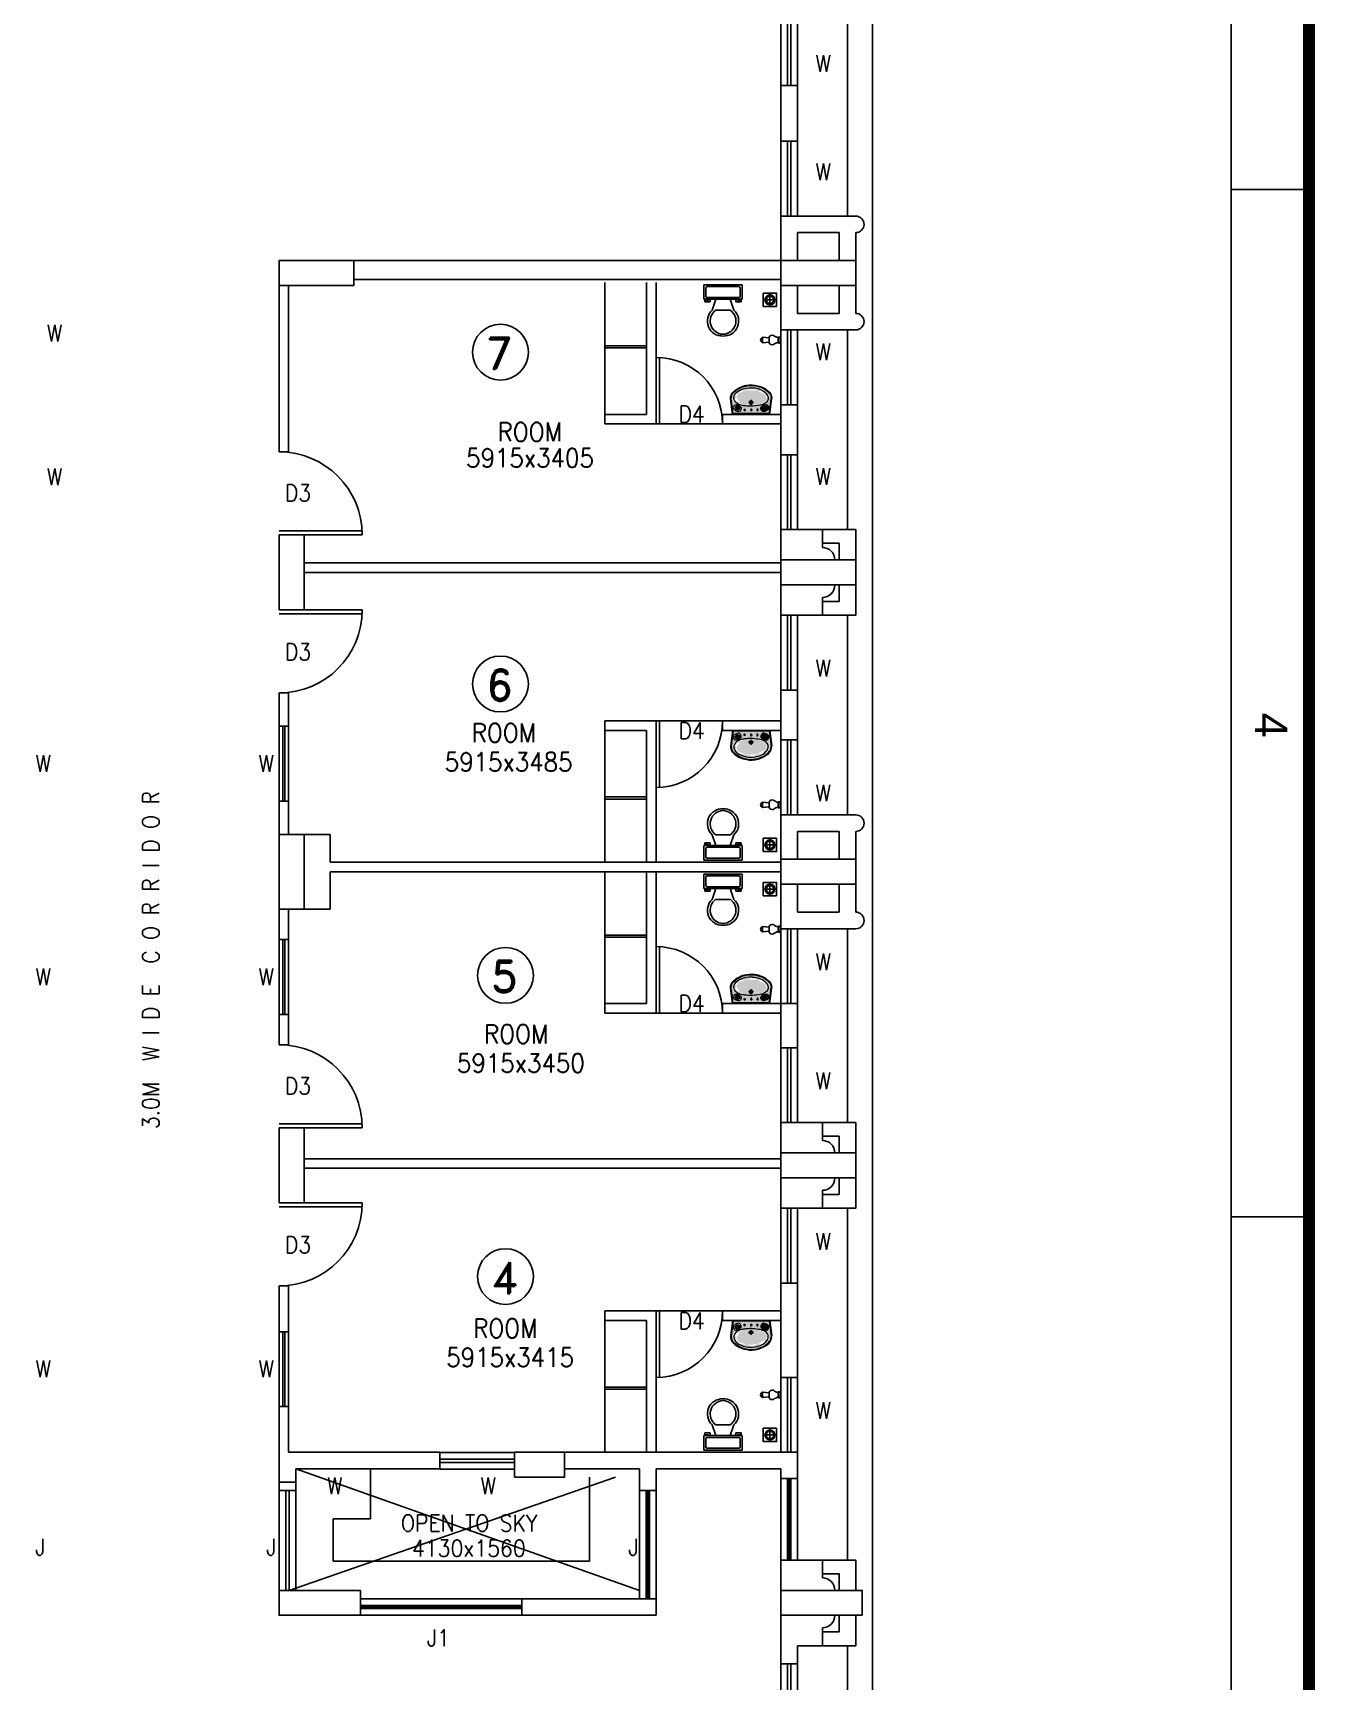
# Model space of a CAD drawing. Extents: x 10161149 to 10263331, y -3696053 to -3547728.
# Drawn here: x 10247923 to 10263331, y -3602733 to -3582917 of the extents above; entities that cross this region are included whole.
import ezdxf
from ezdxf.enums import TextEntityAlignment as Align

# ---------------------------------------------------------------- set-up
doc = ezdxf.new("R2010")
doc.units = 0
doc.header["$MEASUREMENT"] = 0
doc.linetypes.add('DASHED', pattern=[0.75, 0.5, -0.25])
for name, color, linetype in [('25', 6, 'CONTINUOUS'), ('35', 1, 'CONTINUOUS'), ('5', 3, 'CONTINUOUS'), ('COL', 2, 'CONTINUOUS'), ('DAS', 1, 'DASHED'), ('DIM', 8, 'CONTINUOUS'), ('dim1', 5, 'CONTINUOUS'), ('DOOR', 31, 'CONTINUOUS'), ('EWC', 5, 'CONTINUOUS'), ('Exi. Walls', 170, 'CONTINUOUS'), ('floor trap', 9, 'CONTINUOUS'), ('Furn-Hat', 145, 'CONTINUOUS'), ('tap', 8, 'CONTINUOUS'), ('TITLE', 7, 'CONTINUOUS'), ('Toi-Euip', 8, 'CONTINUOUS'), ('TXW', 6, 'CONTINUOUS'), ('Window', 4, 'CONTINUOUS')]:
    doc.layers.add(name, color=color, linetype=linetype)
doc.layers.add('toi-fix', color=46, linetype='CONTINUOUS', lineweight=18)
doc.styles.add('RD', font='ROMAND')
doc.styles.add('ROMANS', font='arial.ttf')
doc.styles.get("Standard").update_dxf_attribs({"font": 'romans.shx'})

# ---------------------------------------------------------------- blocks, each defined once
blk = doc.blocks.new('WINP')
at = {"layer": 'Window'}
for p, q in [((0, 0), (0, 1)), ((0, 1), (1, 1)), ((1, 0), (1, 1)), ((0, 0.6), (1, 0.6)), ((0, 0.4), (1, 0.4)), ((0, 0), (1, 0))]:
    blk.add_line(p, q, dxfattribs=at)
blk = doc.blocks.new('DOORP')
at = {"layer": 'DOOR'}
for p, q in [((0, 0), (0, 1)), ((0.05, 0), (0.05, 0.999))]:
    blk.add_line(p, q, dxfattribs=at)
at = {"layer": 'DOOR', "color": 145}
blk.add_arc((0, 0), 1, 0, 90, dxfattribs=at)
blk = doc.blocks.new('A$C70ED7303')
at = {"layer": 'EWC', "color": 11}
for p, q in [((0, 0), (229, 0)), ((229, 0), (229, -174)), ((-229, 0), (0, 0)), ((-229, -174), (-229, 0)), ((229, -174), (-229, -174)), ((-218, -207), (-218, -185)), ((-218, -185), (-174, -185)), ((-207, -44), (-207, -131)), ((0, -22), (-185, -22)), ((-185, -153), (0, -153)), ((-174, -185), (-174, -174)), ((-153, -174), (-153, -207)), ((-87, -174), (-131, -305)), ((0, -22), (185, -22)), ((185, -153), (0, -153)), ((87, -174), (131, -305)), ((153, -174), (153, -207)), ((174, -185), (174, -174)), ((218, -185), (174, -185)), ((207, -44), (207, -131)), ((218, -207), (218, -185)), ((-153, -207), (-218, -207)), ((0, -305), (-87, -305)), ((0, -305), (87, -305)), ((153, -207), (218, -207))]:
    blk.add_line(p, q, dxfattribs=at)
for centre, major_axis, start_param, end_param in [((-188, -41), (13.6, -13.6), 2.214297, 4.068888), ((-188, -134), (-13.6, -13.6), 5.35589, 7.21048), ((188, -41), (13.6, -13.6), 0.643501, 2.498091), ((188, -134), (-13.6, -13.6), 0.643501, 2.498091), ((-7, -436), (-128, -128), 4.686239, 7.105146), ((5, -435), (-113, -113), 4.541602, 7.039318), ((7, -436), (56, -172), -0.351019, 2.067888), ((-5, -435), (-113, -113), 0.814663, 3.31238)]:
    blk.add_ellipse(centre, major_axis=major_axis, ratio=1, start_param=start_param, end_param=end_param, dxfattribs=at)
blk = doc.blocks.new('A$C0B5D0E53')
at = {"layer": 'tap', "color": 7}
for p, q in [((0, 10.6), (0, 46.6)), ((0, 46.6), (15.3, 46.6)), ((0, 10.6), (12.3, 10.6)), ((1.3, 45), (12.3, 45)), ((1.3, 12.1), (12.3, 12.1)), ((12.3, 10.6), (12.3, 46.6)), ((12.3, 10.7), (15.3, 10.7)), ((15.3, 10.7), (15.3, 46.6)), ((70.5, 45.4), (70.5, 11.9)), ((70.5, 41), (110.5, 44.7)), ((70.5, 16.2), (110.5, 12.2))]:
    blk.add_line(p, q, dxfattribs=at)
for centre, radius, start, end in [((2.5, 42.7), 2.66, 117.10999, 161.72934), ((2.5, 14.5), 2.66, 198.27066, 242.89001), ((8.1, 99), 56.2, 277.35802, 310.42145), ((8.1, -41.8), 56.2, 49.57855, 82.64198), ((51.6, 36.7), 20.8, 24.72591, 109.75439), ((51.6, 20.6), 20.8, 250.24561, 335.27409), ((93.9, 28.5), 17.7, 301.8025, 58.51861), ((103.5, 28.5), 17.7, 293.44996, 66.55004)]:
    blk.add_arc(centre, radius, start, end, dxfattribs=at)
blk = doc.blocks.new('FT')
at = {"layer": 'floor trap', "color": 7}
for p, q in [((0, 40), (10, 40)), ((16.3, 40), (63.8, 40)), ((40, 16.3), (40, 63.7)), ((70, 40), (80, 40))]:
    blk.add_line(p, q, dxfattribs=at)
at = {"layer": 'floor trap', "color": 7, "ltscale": 100}
blk.add_lwpolyline([(80, 0), (0, 0), (0, 80), (80, 80)], close=True, dxfattribs=at)
at = {"layer": 'floor trap', "color": 7}
for radius in [30, 23.7, 21.9]:
    blk.add_circle((40, 40), radius, dxfattribs=at)
blk = doc.blocks.new('2')
at = {"layer": 'Furn-Hat'}
h = blk.add_hatch(color=200, dxfattribs=at)
h.set_gradient(color1=(176, 43, 238), color2=(222, 165, 248), one_color=1, tint=0.81, name='SPHERICAL')
edge = h.paths.add_edge_path()
edge.add_ellipse((0.83, 2.39), major_axis=(0, 2.74), ratio=1, start_angle=253.1333, end_angle=282.8458)
edge.add_ellipse((0.66, 2.28), major_axis=(0, 2.87), ratio=1, start_angle=226.9131, end_angle=256.353, ccw=False)
edge.add_ellipse((1.97, 1.03), major_axis=(0, 1.06), ratio=1, start_angle=191.403, end_angle=227.6151, ccw=False)
edge.add_ellipse((1.95, 0.79), major_axis=(-0.001, 0.832), ratio=1, start_angle=172.9435, end_angle=196.7003, ccw=False)
edge.add_line((1.85, -0.04), (0, 0.17))
edge.add_ellipse((-0.15, 0.37), major_axis=(0, 0.247), ratio=1, start_angle=216.2128, end_angle=239.0995)
edge.add_line((0.07, 0.24), (1.91, 0.03))
edge.add_ellipse((1.98, 0.81), major_axis=(0, 0.781), ratio=1, start_angle=174.8376, end_angle=213.1867)
edge.add_ellipse((1.82, 1.24), major_axis=(0, 1.23), ratio=1, start_angle=208.7339, end_angle=238.1069)
edge.add_ellipse((1.35, 1.89), major_axis=(0, 2), ratio=1, start_angle=229.2631, end_angle=252.9591)
edge.add_ellipse((0.45, 2.43), major_axis=(0, 3.03), ratio=1, start_angle=248.1478, end_angle=293.8025)
edge.add_ellipse((0.67, 2.61), major_axis=(0, 2.75), ratio=1, start_angle=292.3386, end_angle=313.7886)
edge.add_ellipse((1.96, 3.88), major_axis=(0.001, 0.944), ratio=1, start_angle=311.9795, end_angle=362.8452)
edge.add_line((1.91, 4.83), (0.06, 4.62))
edge.add_ellipse((-0.22, 4.44), major_axis=(0, 0.335), ratio=1, start_angle=301.9908, end_angle=318.3316)
edge.add_line((0, 4.69), (1.85, 4.9))
edge.add_ellipse((1.98, 3.91), major_axis=(0, 0.995), ratio=1, start_angle=311.3713, end_angle=367.5939, ccw=False)
edge.add_ellipse((0.6, 2.54), major_axis=(0, 2.94), ratio=1, start_angle=278.9603, end_angle=313.5987, ccw=False)
h = blk.add_hatch(color=200, dxfattribs=at)
h.set_gradient(color1=(176, 43, 238), color2=(222, 165, 248), one_color=1, tint=0.81, name='INVCYLINDER')
edge = h.paths.add_edge_path()
edge.add_ellipse((-0.15, 0.37), major_axis=(0, 0.247), ratio=1, start_angle=239.0995, end_angle=258.8462, ccw=False)
edge.add_line((0.07, 0.24), (0, 0.25))
edge.add_line((0, 0.25), (0, 4.61))
edge.add_line((0, 4.61), (0.06, 4.62))
edge.add_ellipse((-0.22, 4.44), major_axis=(0, 0.335), ratio=1, start_angle=279.6212, end_angle=301.9908, ccw=False)
edge.add_line((0.11, 4.5), (0.1, 0.32))
h = blk.add_hatch(color=201, dxfattribs=at)
h.set_gradient(color1=(213, 142, 246), color2=(222, 165, 248), one_color=1, tint=0.81, name='SPHERICAL')
edge = h.paths.add_edge_path()
edge.add_ellipse((-0.22, 4.44), major_axis=(0, 0.335), ratio=1, start_angle=279.6212, end_angle=301.9908)
edge.add_line((0.06, 4.62), (1.91, 4.83))
edge.add_ellipse((1.96, 3.88), major_axis=(0.001, 0.944), ratio=1, start_angle=311.9795, end_angle=362.8452, ccw=False)
edge.add_ellipse((0.67, 2.61), major_axis=(0, 2.75), ratio=1, start_angle=292.3386, end_angle=313.7886, ccw=False)
edge.add_ellipse((0.45, 2.43), major_axis=(0, 3.03), ratio=1, start_angle=248.1478, end_angle=293.8025, ccw=False)
edge.add_ellipse((1.35, 1.89), major_axis=(0, 2), ratio=1, start_angle=229.2631, end_angle=252.9591, ccw=False)
edge.add_ellipse((1.82, 1.24), major_axis=(0, 1.23), ratio=1, start_angle=208.7339, end_angle=238.1069, ccw=False)
edge.add_ellipse((1.98, 0.81), major_axis=(0, 0.781), ratio=1, start_angle=174.8376, end_angle=213.1867, ccw=False)
edge.add_line((1.91, 0.03), (0.07, 0.24))
edge.add_ellipse((-0.15, 0.37), major_axis=(0, 0.247), ratio=1, start_angle=239.0995, end_angle=258.8462)
edge.add_line((0.1, 0.32), (0.11, 4.5))
edge = h.paths.add_edge_path(flags=16)
edge.add_ellipse((0.54, 1.68), major_axis=(0.0002, 0.0643), ratio=1, start_angle=0, end_angle=360, ccw=False)
edge = h.paths.add_edge_path(flags=16)
edge.add_ellipse((0.75, 0.77), major_axis=(0.001, 0.492), ratio=1, start_angle=372.9151, end_angle=415.0496)
edge.add_ellipse((0.66, 0.93), major_axis=(0, 0.34), ratio=1, start_angle=68.6534, end_angle=118.0903)
edge.add_ellipse((1.55, 1.19), major_axis=(0, 1.26), ratio=1, start_angle=109.4436, end_angle=129.259)
edge.add_ellipse((0.76, 0.48), major_axis=(0, 0.207), ratio=1, start_angle=116.7852, end_angle=207.4853)
edge.add_ellipse((0.68, 0.84), major_axis=(0.003, 0.569), ratio=1, start_angle=198.6155, end_angle=235.2982)
edge.add_ellipse((1.01, 0.63), major_axis=(0, 0.179), ratio=1, start_angle=230.4595, end_angle=309.5311)
edge.add_arc((1.2, 0.8), 0.086, 143.8926, 223.9597, ccw=False)
edge.add_arc((1.21, 0.82), 0.0872, 59.6713, 155.4896, ccw=False)
edge.add_ellipse((2.73, 1.67), major_axis=(0, 1.67), ratio=1, start_angle=108.7156, end_angle=120.4399)
edge.add_ellipse((2.03, 1.15), major_axis=(0, 0.801), ratio=1, start_angle=113.6541, end_angle=156.3424)
edge.add_ellipse((1.91, 1.34), major_axis=(0, 0.947), ratio=1, start_angle=167.3152, end_angle=194.3844)
edge.add_ellipse((1.73, 1.61), major_axis=(0, 1.26), ratio=1, start_angle=199.4142, end_angle=242.3113)
edge.add_ellipse((0.73, 2.3), major_axis=(0, 2.47), ratio=1, start_angle=238.946, end_angle=269.4836)
edge.add_ellipse((0.23, 2.48), major_axis=(0, 2.98), ratio=1, start_angle=266.1625, end_angle=294.5971)
edge.add_ellipse((1.64, 3.2), major_axis=(0, 1.4), ratio=1, start_angle=291.6011, end_angle=328.054)
edge.add_ellipse((2, 3.79), major_axis=(0, 0.709), ratio=1, start_angle=327.5861, end_angle=383.2162)
edge.add_ellipse((2.18, 3.44), major_axis=(0, 1.1), ratio=1, start_angle=384.9893, end_angle=432.0066)
edge.add_arc((1.21, 4.06), 0.0773, 202.0693, 284.8477, ccw=False)
edge.add_arc((1.2, 4.08), 0.086, 136.0403, 216.1074, ccw=False)
edge.add_ellipse((1.01, 4.25), major_axis=(0, 0.179), ratio=1, start_angle=230.4689, end_angle=309.5405)
edge.add_ellipse((0.68, 4.04), major_axis=(-0.003, 0.569), ratio=1, start_angle=304.7018, end_angle=341.3845)
edge.add_ellipse((0.76, 4.4), major_axis=(0, 0.207), ratio=1, start_angle=332.4116, end_angle=423.1117)
edge.add_ellipse((1.55, 3.69), major_axis=(0.01, 1.26), ratio=1, start_angle=411.1189, end_angle=430.9342)
edge.add_ellipse((0.66, 3.95), major_axis=(0, 0.34), ratio=1, start_angle=61.9097, end_angle=111.3466)
edge.add_ellipse((0.75, 4.11), major_axis=(0.003, 0.492), ratio=1, start_angle=125.3669, end_angle=167.5014)
edge.add_ellipse((0.73, 3.94), major_axis=(0, 0.319), ratio=1, start_angle=163.9108, end_angle=209.8663)
edge.add_ellipse((1.14, 3.59), major_axis=(-0.002, 0.268), ratio=1, start_angle=387.9183, end_angle=433.2607, ccw=False)
edge.add_ellipse((1.07, 3.77), major_axis=(0, 0.0739), ratio=1, start_angle=281.3136, end_angle=401.6955, ccw=False)
edge.add_ellipse((2.18, 3.44), major_axis=(0, 1.1), ratio=1, start_angle=432.0066, end_angle=441.9912)
edge.add_ellipse((3.97, 2.89), major_axis=(0, 2.96), ratio=1, start_angle=436.108, end_angle=445.7027)
edge.add_ellipse((8.3, 2.4), major_axis=(0, 7.32), ratio=1, start_angle=444.4585, end_angle=449.7636)
edge.add_ellipse((8.98, 2.78), major_axis=(0.01, 8.01), ratio=1, start_angle=92.5395, end_angle=98.8367)
edge.add_ellipse((2.73, 1.67), major_axis=(0, 1.67), ratio=1, start_angle=94.0582, end_angle=108.7156)
edge.add_ellipse((1.07, 1.13), major_axis=(-0.0003, 0.0855), ratio=1, start_angle=142.4726, end_angle=276.6239, ccw=False)
edge.add_ellipse((1.14, 1.3), major_axis=(0.002, 0.268), ratio=1, start_angle=106.7393, end_angle=152.0817, ccw=False)
edge.add_ellipse((0.73, 0.94), major_axis=(-0.001, 0.319), ratio=1, start_angle=329.9021, end_angle=375.8576)
edge = h.paths.add_edge_path(flags=16)
edge.add_ellipse((0.54, 2.42), major_axis=(0.0008, 0.0643), ratio=1, start_angle=0, end_angle=360, ccw=False)
edge = h.paths.add_edge_path(flags=0)
edge.add_ellipse((1.43, 2.44), major_axis=(0, 0.216), ratio=1, start_angle=0, end_angle=360, ccw=False)
edge = h.paths.add_edge_path(flags=0)
edge.add_ellipse((1.43, 2.44), major_axis=(-0.001, 0.155), ratio=1, start_angle=0, end_angle=360, ccw=False)
edge = h.paths.add_edge_path(flags=0)
edge.add_ellipse((1.43, 2.44), major_axis=(0, 0.109), ratio=1, start_angle=0, end_angle=360, ccw=False)
edge = h.paths.add_edge_path(flags=16)
edge.add_ellipse((0.54, 3.22), major_axis=(0.0002, 0.0643), ratio=1, start_angle=0, end_angle=360, ccw=False)
h = blk.add_hatch(color=254, dxfattribs=at)
h.set_gradient(color1=(234, 198, 250), color2=(223, 166, 247), one_color=1, tint=0.81, name='SPHERICAL')
edge = h.paths.add_edge_path()
edge.add_ellipse((1.07, 3.77), major_axis=(0, 0.0739), ratio=1, start_angle=281.3136, end_angle=401.6955)
edge.add_ellipse((1.14, 3.59), major_axis=(-0.002, 0.268), ratio=1, start_angle=387.9183, end_angle=433.2607)
edge.add_ellipse((0.73, 3.94), major_axis=(0, 0.319), ratio=1, start_angle=163.9108, end_angle=209.8663, ccw=False)
edge.add_ellipse((0.75, 4.11), major_axis=(0.003, 0.492), ratio=1, start_angle=125.3669, end_angle=167.5014, ccw=False)
edge.add_ellipse((0.66, 3.95), major_axis=(0, 0.34), ratio=1, start_angle=61.9097, end_angle=111.3466, ccw=False)
edge.add_ellipse((1.55, 3.69), major_axis=(0.01, 1.26), ratio=1, start_angle=411.1189, end_angle=430.9342, ccw=False)
edge.add_ellipse((0.76, 4.4), major_axis=(0, 0.207), ratio=1, start_angle=332.4116, end_angle=423.1117, ccw=False)
edge.add_ellipse((0.68, 4.04), major_axis=(-0.003, 0.569), ratio=1, start_angle=304.7018, end_angle=341.3845, ccw=False)
edge.add_ellipse((1.01, 4.25), major_axis=(0, 0.179), ratio=1, start_angle=230.4689, end_angle=309.5405, ccw=False)
edge.add_arc((1.2, 4.08), 0.086, 136.0403, 216.1074)
edge.add_arc((1.21, 4.06), 0.0773, 202.0693, 284.8477)
edge.add_ellipse((2.18, 3.44), major_axis=(0, 1.1), ratio=1, start_angle=384.9893, end_angle=432.0066)
h = blk.add_hatch(color=254, dxfattribs=at)
h.set_gradient(color1=(234, 198, 250), color2=(223, 166, 247), one_color=1, tint=0.81, name='SPHERICAL')
edge = h.paths.add_edge_path()
edge.add_ellipse((1.64, 3.2), major_axis=(0, 1.4), ratio=1, start_angle=291.6011, end_angle=328.054)
edge.add_ellipse((0.23, 2.48), major_axis=(0, 2.98), ratio=1, start_angle=266.1625, end_angle=294.5971, ccw=False)
edge.add_ellipse((0.73, 2.3), major_axis=(0, 2.47), ratio=1, start_angle=238.946, end_angle=269.4836, ccw=False)
edge.add_ellipse((1.73, 1.61), major_axis=(0, 1.26), ratio=1, start_angle=199.4142, end_angle=242.3113, ccw=False)
edge.add_ellipse((1.91, 1.34), major_axis=(0, 0.947), ratio=1, start_angle=167.3152, end_angle=194.3844, ccw=False)
edge.add_ellipse((2.03, 1.15), major_axis=(0, 0.801), ratio=1, start_angle=113.6541, end_angle=156.3424, ccw=False)
edge.add_ellipse((2.73, 1.67), major_axis=(0, 1.67), ratio=1, start_angle=94.0582, end_angle=120.4399, ccw=False)
edge.add_ellipse((8.98, 2.78), major_axis=(0.01, 8.01), ratio=1, start_angle=92.5395, end_angle=98.8367, ccw=False)
edge.add_ellipse((8.3, 2.4), major_axis=(0, 7.32), ratio=1, start_angle=444.4585, end_angle=449.7636, ccw=False)
edge.add_ellipse((3.97, 2.89), major_axis=(0, 2.96), ratio=1, start_angle=436.108, end_angle=445.7027, ccw=False)
edge.add_ellipse((2.18, 3.44), major_axis=(0, 1.1), ratio=1, start_angle=384.9893, end_angle=441.9912, ccw=False)
edge.add_ellipse((2, 3.79), major_axis=(0, 0.709), ratio=1, start_angle=327.5861, end_angle=383.2162, ccw=False)
edge = h.paths.add_edge_path(flags=16)
edge.add_ellipse((1.43, 2.44), major_axis=(0, 0.216), ratio=1, start_angle=0, end_angle=360, ccw=False)
edge = h.paths.add_edge_path(flags=0)
edge.add_ellipse((1.43, 2.44), major_axis=(-0.001, 0.155), ratio=1, start_angle=0, end_angle=360, ccw=False)
edge = h.paths.add_edge_path(flags=0)
edge.add_ellipse((1.43, 2.44), major_axis=(0, 0.109), ratio=1, start_angle=0, end_angle=360, ccw=False)
h = blk.add_hatch(color=254, dxfattribs=at)
h.set_gradient(color1=(234, 198, 250), color2=(223, 166, 247), one_color=1, tint=0.81, name='SPHERICAL')
edge = h.paths.add_edge_path()
edge.add_ellipse((1.55, 1.19), major_axis=(0, 1.26), ratio=1, start_angle=109.4436, end_angle=129.259)
edge.add_ellipse((0.76, 0.48), major_axis=(0, 0.207), ratio=1, start_angle=116.7852, end_angle=207.4853)
edge.add_ellipse((0.68, 0.84), major_axis=(0.003, 0.569), ratio=1, start_angle=198.6155, end_angle=235.2982)
edge.add_ellipse((1.01, 0.63), major_axis=(0, 0.179), ratio=1, start_angle=230.4595, end_angle=309.5311)
edge.add_arc((1.2, 0.8), 0.086, 143.8926, 223.9597, ccw=False)
edge.add_arc((1.21, 0.82), 0.0872, 59.6713, 155.4896, ccw=False)
edge.add_ellipse((2.73, 1.67), major_axis=(0, 1.67), ratio=1, start_angle=108.7156, end_angle=120.4399, ccw=False)
edge.add_ellipse((1.07, 1.13), major_axis=(-0.0003, 0.0855), ratio=1, start_angle=142.4726, end_angle=276.6239, ccw=False)
edge.add_ellipse((1.14, 1.3), major_axis=(0.002, 0.268), ratio=1, start_angle=106.7393, end_angle=152.0817, ccw=False)
edge.add_ellipse((0.73, 0.94), major_axis=(-0.001, 0.319), ratio=1, start_angle=329.9021, end_angle=375.8576)
edge.add_ellipse((0.75, 0.77), major_axis=(0.001, 0.492), ratio=1, start_angle=372.9151, end_angle=415.0496)
edge.add_ellipse((0.66, 0.93), major_axis=(0, 0.34), ratio=1, start_angle=68.6534, end_angle=118.0903)
at = {"layer": 'toi-fix', "color": 7}
for p, q in [((0, 4.69), (1.85, 4.9)), ((0, 4.61), (1.91, 4.83)), ((0, 0.17), (0, 4.69)), ((0.1, 0.32), (0.11, 4.5)), ((0.67, 3.22), (0.39, 3.22)), ((0.72, 2.42), (0.39, 2.42)), ((0.54, 3.34), (0.54, 3.08)), ((0.54, 2.55), (0.54, 2.28)), ((1.73, 2.44), (1.12, 2.44)), ((1.43, 2.14), (1.43, 2.74)), ((0, 0.25), (1.91, 0.03)), ((0, 0.17), (1.85, -0.04)), ((0.72, 1.68), (0.39, 1.68)), ((0.54, 1.8), (0.54, 1.54))]:
    blk.add_line(p, q, dxfattribs=at)
at = {"layer": 'toi-fix', "color": 7, "extrusion": (0, 0, -1)}
for centre, major_axis, start_param, end_param in [((-0.22, 4.44), (0, 0.335), 0.727251, 1.402875), ((0.66, 3.95), (0, 0.34), 4.33982, 5.202657), ((1.55, 3.69), (0.01, 1.26), -1.238036, -0.892193), ((0.76, 4.4), (0, 0.207), -1.101507, 0.481509), ((0.68, 4.04), (-0.003, 0.569), 0.324902, 0.965135), ((2.18, 3.44), (0, 1.1), -1.431017, -0.436146), ((1.2, 4.08), (-0.0608, 0.0608), 4.867594, 6.265028), ((1.01, 4.25), (0, 0.179), 0.880684, 2.260744), ((1.21, 4.06), (0.0547, 0.0547), 2.097053, 3.541809), ((2, 3.79), (0, 0.709), -0.405199, 0.56573), ((1.98, 3.91), (0, 0.995), -0.132539, 0.848731), ((1.96, 3.88), (0.001, 0.944), -0.049658, 0.838116), ((1.64, 3.2), (0, 1.4), 0.557563, 1.193786), ((0.67, 2.61), (0, 2.75), 0.806541, 1.180915), ((0.6, 2.54), (0, 2.94), 0.809856, 1.41441), ((0.75, 4.11), (0.003, 0.492), 3.359735, 4.09512), ((0.54, 3.22), (0.0002, 0.0643), 3.139035, 9.42222), ((0.54, 2.42), (0.0008, 0.0643), 3.12883, 9.412015), ((0.73, 3.94), (0, 0.319), 2.620328, 3.422401), ((1.14, 3.59), (-0.002, 0.268), -1.278641, -0.487266), ((8.3, 2.4), (0, 7.32), -1.56667, -1.474079), ((8.98, 2.78), (0.01, 8.01), 4.558159, 4.668067), ((1.07, 3.77), (0, 0.0739), -0.727724, 1.373337), ((3.97, 2.89), (0, 2.96), -1.495794, -1.328336), ((1.43, 2.44), (0, 0.216), 3.141254, 9.424439), ((1.43, 2.44), (-0.001, 0.155), 3.145308, 9.428493), ((1.43, 2.44), (0, 0.109), 3.142047372431534, 9.42523267961112), ((0.73, 2.3), (0, 2.47), 1.579809, 2.112792), ((0.23, 2.48), (0, 2.98), 1.141495, 1.637774), ((0.45, 2.43), (0, 3.03), 1.155365, 1.952189), ((0.83, 2.39), (0, 2.74), 1.346594, 1.865175), ((-0.15, 0.37), (0, 0.247), 1.765467, 2.50956), ((0.66, 0.93), (0, 0.34), 4.222121, 5.084958), ((0.75, 0.77), (0.001, 0.492), -0.960797, -0.225412), ((1.55, 1.19), (0, 1.26), 4.027191, 4.373034), ((0.54, 1.68), (0.0002, 0.0643), 3.139035, 9.42222), ((0.76, 0.48), (0, 0.207), 2.661884, 4.2449), ((0.73, 0.94), (-0.001, 0.319), -0.276767, 0.525307), ((0.68, 0.84), (0.003, 0.569), 2.176458, 2.816691), ((1.14, 1.3), (0.002, 0.268), 3.628858, 4.420234), ((1.07, 1.13), (-0.0003, 0.0855), 1.455188, 3.796569), ((2.73, 1.67), (0, 1.67), 4.181112, 4.641559), ((1.2, 0.8), (-0.0608, 0.0608), 4.730546, 6.12798), ((1.21, 0.82), (0.0617, 0.0617), 4.354779, 6.027124), ((1.01, 0.63), (0, 0.179), 0.880848, 2.260908), ((2.03, 1.15), (0, 0.801), 3.554495, 4.299548), ((1.91, 1.34), (0, 0.947), 2.890537, 3.362984), ((1.98, 0.81), (0, 0.781), 2.562376, 3.231693), ((1.73, 1.61), (0, 1.26), 2.054055, 2.802751), ((1.97, 1.03), (0, 1.06), 2.310552, 2.942572), ((1.82, 1.24), (0, 1.23), 2.127435, 2.640092), ((0.66, 2.28), (0, 2.87), 1.808981, 2.322804), ((1.35, 1.89), (0, 2), 1.868215, 2.281789), ((1.95, 0.79), (-0.001, 0.832), 2.850118, 3.264751)]:
    blk.add_ellipse(centre, major_axis=major_axis, ratio=1, start_param=start_param, end_param=end_param, dxfattribs=at)
blk = doc.blocks.new('A$C66962185')
at = {"layer": 'TITLE', "color": 7}
for p, q in [((90.635, -140930.66), (90.635, -140928.365)), ((120.898, -140930.66), (120.898, -140928.365))]:
    blk.add_line(p, q, dxfattribs=at)
at = {"layer": 'TITLE'}
blk.add_line((2.142, -140930.66), (360.704, -140930.66), dxfattribs=at)
at = {"layer": 'TITLE', "color": 7, "const_width": 0.355}
blk.add_lwpolyline([(363, -140928.365), (363, -141178.329), (0, -141178.329), (0, -140928.365)], close=True, dxfattribs=at)
at = {"layer": 'TITLE', "color": 7, "style": 'ROMANS'}
blk.add_text('4', height=0.952, dxfattribs=at).set_placement((106.412, -140929.478), align=Align.MIDDLE)

msp = doc.modelspace()

# ---------------------------------------------------------------- linework, layer by layer
at = {"layer": '25'}
for p, q in [((10254796, -3587503), (10254796, -3585918)), ((10255296, -3586678), (10254796, -3586678)), ((10255296, -3586703), (10254796, -3586703)), ((10256211, -3587618), (10255411, -3587618)), ((10254796, -3591303), (10254796, -3592888)), ((10256211, -3591188), (10255411, -3591188)), ((10255296, -3592103), (10254796, -3592103)), ((10255296, -3592128), (10254796, -3592128)), ((10254796, -3594588), (10254796, -3593003)), ((10255296, -3593763), (10254796, -3593763)), ((10255296, -3593788), (10254796, -3593788)), ((10256211, -3594703), (10255411, -3594703)), ((10254796, -3598398), (10254796, -3599983)), ((10256211, -3598283), (10255411, -3598283)), ((10255296, -3599198), (10254796, -3599198)), ((10255296, -3599223), (10254796, -3599223)), ((10255211, -3601643), (10251081, -3600183)), ((10251001, -3601643), (10254922.6, -3600283)), ((10255211, -3601743), (10255211, -3600443)), ((10255291, -3601743), (10255291, -3600443)), ((10255331, -3601743), (10255331, -3600443)), ((10255411, -3601743), (10255411, -3600443)), ((10253799.3, -3601743), (10251859.3, -3601743)), ((10253799.3, -3601823), (10251859.3, -3601823)), ((10253799.3, -3601863), (10251859.3, -3601863)), ((10253799.3, -3601943), (10251859.3, -3601943))]:
    msp.add_line(p, q, dxfattribs=at)
for points in [[(10257811, -3589253), (10257811, -3588888), (10257411, -3588888)], [(10257811, -3589553), (10257811, -3589918), (10257411, -3589918)], [(10257811, -3596383), (10257811, -3596018), (10257411, -3596018)], [(10257811, -3596683), (10257811, -3597048), (10257411, -3597048)], [(10257811, -3601643), (10257811, -3601278), (10257411, -3601278)], [(10257811, -3601943), (10257811, -3602308), (10257411, -3602308)]]:
    msp.add_lwpolyline(points, dxfattribs=at)
for centre in [(10253541.5, -3586754.8), (10253541.5, -3590744.8), (10253601.3, -3594248.1), (10253601.3, -3597870.2)]:
    msp.add_circle(centre, 335.6, dxfattribs=at)
at = {"layer": 'COL', "color": 2}
for points in [[(10251781, -3585953), (10250881, -3585953), (10250881, -3585653), (10251781, -3585653)], [(10256911, -3585653), (10257811, -3585653), (10257811, -3585953), (10256911, -3585953)], [(10250881, -3589853), (10250881, -3588953), (10251181, -3588953), (10251181, -3589853)], [(10256911, -3589253), (10257811, -3589253), (10257811, -3589553), (10256911, -3589553)], [(10250881, -3593453), (10250881, -3592553), (10251181, -3592553), (10251181, -3593453)], [(10256911, -3592853), (10257811, -3592853), (10257811, -3593153), (10256911, -3593153)], [(10250881, -3596983), (10250881, -3596083), (10251181, -3596083), (10251181, -3596983)], [(10256911, -3596383), (10257811, -3596383), (10257811, -3596683), (10256911, -3596683)], [(10253711, -3600283), (10254311, -3600283), (10254311, -3599983), (10253711, -3599983)], [(10251859.3, -3601943), (10250881, -3601943), (10250881, -3601643), (10251859.3, -3601643)], [(10257889.3, -3601943), (10256911, -3601943), (10256911, -3601643), (10257889.3, -3601643)]]:
    msp.add_lwpolyline(points, close=True, dxfattribs=at)
at = {"layer": 'DAS', "linetype": 'Continuous'}
for p, q in [((10258011, -3605573), (10258011, -3561123)), ((10257711, -3596018), (10257711, -3593688)), ((10257411, -3596018), (10257711, -3596018)), ((10257411, -3597048), (10257711, -3597048)), ((10257711, -3597048), (10257711, -3601278)), ((10251981, -3600183), (10251981, -3600783)), ((10254611, -3601293), (10254611, -3600283)), ((10251531, -3601293), (10251531, -3600783)), ((10251981, -3600783), (10251531, -3600783)), ((10251531, -3601293), (10254611, -3601293)), ((10257441, -3601278), (10257711, -3601278))]:
    msp.add_line(p, q, dxfattribs=at)
for points in [[(10257411, -3582648), (10257711, -3582648), (10257711, -3585118)], [(10256911, -3585653), (10251781, -3585653)], [(10256911, -3585883), (10251781, -3585883)], [(10257411, -3588888), (10257711, -3588888), (10257711, -3586488)], [(10257411, -3589918), (10257711, -3589918), (10257711, -3592318)], [(10257411, -3604543), (10257711, -3604543), (10257711, -3602308), (10257441, -3602308)]]:
    msp.add_lwpolyline(points, dxfattribs=at)
for points, const_width in [([(10255311, -3601743), (10255311, -3600443)], 40), ([(10257011, -3601278), (10257011, -3600298)], 40), ([(10251859.3, -3601843), (10253799.3, -3601843)], 20)]:
    msp.add_lwpolyline(points, dxfattribs=dict(at, const_width=const_width))
at = {"layer": 'dim1'}
for points in [[(10257411, -3589053), (10257611, -3589053), (10257611, -3589253)], [(10257411, -3589753), (10257611, -3589753), (10257611, -3589553)], [(10257411, -3596183), (10257611, -3596183), (10257611, -3596383)], [(10257411, -3596883), (10257611, -3596883), (10257611, -3596683)], [(10257411, -3601443), (10257611, -3601443), (10257611, -3601643)], [(10257411, -3602143), (10257611, -3602143), (10257611, -3601943)]]:
    msp.add_lwpolyline(points, dxfattribs=at)
at = {"layer": 'Exi. Walls'}
for p, q in [((10256911, -3584218), (10256911, -3583548)), ((10257111, -3584218), (10257111, -3583548)), ((10256911, -3585118), (10257811, -3585118)), ((10256911, -3585653), (10256911, -3585118)), ((10257111, -3585318), (10257611, -3585318)), ((10257111, -3585318), (10257111, -3585653)), ((10257611, -3585318), (10257611, -3585653)), ((10257811, -3585318), (10257811, -3585653)), ((10250881, -3587953), (10250881, -3585953)), ((10250996, -3587953), (10250996, -3585953)), ((10255296, -3587503), (10255296, -3585918)), ((10255411, -3587618), (10255411, -3585918)), ((10256911, -3586488), (10256911, -3585953)), ((10257111, -3586288), (10257111, -3585953)), ((10257611, -3586288), (10257611, -3585953)), ((10257811, -3585953), (10257811, -3586288)), ((10257111, -3586288), (10257611, -3586288)), ((10257111, -3586488), (10257811, -3586488)), ((10255296, -3587503), (10254796, -3587503)), ((10254796, -3587618), (10254796, -3587503)), ((10256911, -3587503), (10256211, -3587503)), ((10256211, -3587618), (10256211, -3587503)), ((10256911, -3587388), (10256911, -3587988)), ((10257111, -3587388), (10257111, -3587988)), ((10255411, -3587618), (10254796, -3587618)), ((10256911, -3587618), (10256211, -3587618)), ((10250881, -3587953), (10250996, -3587953)), ((10256911, -3588888), (10256911, -3589253)), ((10257111, -3588888), (10257411, -3588888)), ((10257411, -3588888), (10257411, -3589103)), ((10251181, -3589288), (10256911, -3589288)), ((10251181, -3589403), (10256911, -3589403)), ((10256911, -3589918), (10256911, -3589553)), ((10257411, -3589918), (10257411, -3589703)), ((10257111, -3589918), (10257411, -3589918)), ((10250881, -3590853), (10250881, -3592553)), ((10250881, -3590853), (10250996, -3590853)), ((10250996, -3590853), (10250996, -3592553)), ((10256911, -3591418), (10256911, -3590818)), ((10257111, -3591418), (10257111, -3590818)), ((10255411, -3591188), (10254796, -3591188)), ((10254796, -3591188), (10254796, -3591303)), ((10255296, -3591303), (10254796, -3591303)), ((10255296, -3591303), (10255296, -3592888)), ((10255411, -3591188), (10255411, -3592888)), ((10256211, -3591188), (10256211, -3591303)), ((10256911, -3591188), (10256211, -3591188)), ((10256911, -3591303), (10256211, -3591303)), ((10256911, -3592853), (10256911, -3592318)), ((10257111, -3592318), (10257811, -3592318)), ((10257111, -3592518), (10257611, -3592518)), ((10257111, -3592518), (10257111, -3592853)), ((10257611, -3592518), (10257611, -3592853)), ((10257811, -3592518), (10257811, -3592853)), ((10251181, -3592553), (10251496, -3592553)), ((10251496, -3592888), (10251496, -3592553)), ((10251496, -3592888), (10256911, -3592888)), ((10251496, -3593003), (10256911, -3593003)), ((10251496, -3593453), (10251496, -3593003)), ((10255296, -3594588), (10255296, -3593003)), ((10255411, -3594703), (10255411, -3593003)), ((10256911, -3593153), (10256911, -3593688)), ((10256911, -3593153), (10256911, -3593688)), ((10257111, -3593488), (10257111, -3593153)), ((10257611, -3593488), (10257611, -3593153)), ((10257811, -3593153), (10257811, -3593488)), ((10250881, -3595083), (10250881, -3593453)), ((10250996, -3595083), (10250996, -3593453)), ((10251181, -3593453), (10251496, -3593453)), ((10257111, -3593488), (10257611, -3593488)), ((10257111, -3593688), (10257811, -3593688)), ((10255296, -3594588), (10254796, -3594588)), ((10254796, -3594703), (10254796, -3594588)), ((10255411, -3594703), (10254796, -3594703)), ((10256911, -3594588), (10256211, -3594588)), ((10256211, -3594703), (10256211, -3594588)), ((10256911, -3594703), (10256211, -3594703)), ((10256911, -3594588), (10256911, -3595118)), ((10257111, -3594588), (10257111, -3595118)), ((10250881, -3595083), (10250996, -3595083)), ((10256911, -3596018), (10256911, -3596383)), ((10257111, -3596018), (10257411, -3596018)), ((10257411, -3596018), (10257411, -3596233)), ((10251181, -3596453), (10256911, -3596453)), ((10251181, -3596568), (10256911, -3596568)), ((10256911, -3596683), (10256911, -3597048)), ((10257411, -3596833), (10257411, -3597048)), ((10257111, -3597048), (10257411, -3597048)), ((10250881, -3597983), (10250881, -3600443)), ((10250881, -3597983), (10250881, -3600443)), ((10250881, -3597983), (10250996, -3597983)), ((10250996, -3597983), (10250996, -3599983)), ((10256911, -3597948), (10256911, -3599083)), ((10257111, -3597948), (10257111, -3599083)), ((10255411, -3598283), (10254796, -3598283)), ((10254796, -3598283), (10254796, -3598398)), ((10255296, -3598398), (10254796, -3598398)), ((10255296, -3598398), (10255296, -3599983)), ((10255411, -3598283), (10255411, -3599983)), ((10256211, -3598283), (10256211, -3598398)), ((10256911, -3598283), (10256211, -3598283)), ((10256911, -3598398), (10256211, -3598398)), ((10252811, -3599983), (10250996, -3599983)), ((10252811, -3599983), (10251981, -3599983)), ((10256911, -3599983), (10254311, -3599983)), ((10257111, -3599983), (10257111, -3600298)), ((10251081, -3600443), (10251081, -3600183)), ((10251081, -3600343), (10251081, -3600183)), ((10252811, -3600183), (10251081, -3600183)), ((10252811, -3600183), (10251981, -3600183)), ((10255211, -3600183), (10254311, -3600183)), ((10255211, -3600183), (10255211, -3600443)), ((10255411, -3600443), (10255411, -3600183)), ((10256911, -3600183), (10255411, -3600183)), ((10255411, -3600443), (10255411, -3600183)), ((10256911, -3600183), (10256911, -3600298)), ((10250881, -3600343), (10251081, -3600343)), ((10255211, -3600283), (10255211, -3600443)), ((10255211, -3600443), (10255411, -3600443)), ((10255211, -3600443), (10255411, -3600443)), ((10256911, -3601278), (10256911, -3601643)), ((10257411, -3601278), (10257111, -3601278)), ((10257411, -3601493), (10257411, -3601278)), ((10253799.3, -3601943), (10253799.3, -3601743)), ((10253799.3, -3601743), (10255411, -3601743)), ((10255411, -3601943), (10255411, -3601743)), ((10256911, -3601943), (10256911, -3601743)), ((10253799.3, -3601943), (10255411, -3601943)), ((10256911, -3601943), (10256911, -3602525.5)), ((10257411, -3602093), (10257411, -3602308)), ((10257111, -3602308), (10257111, -3602525.5)), ((10257411, -3602308), (10257111, -3602308))]:
    msp.add_line(p, q, dxfattribs=at)
for centre, radius, start, end in [((10257811, -3585218), 100, 270, 90), ((10257811, -3586388), 100, 270, 90), ((10257411, -3589253), 150, 0, 90), ((10257411, -3589553), 150, 270, 0), ((10257811, -3592418), 100, 270, 90), ((10257811, -3593588), 100, 270, 90), ((10257411, -3596383), 150, 0, 90), ((10257411, -3596683), 150, 270, 0), ((10257411, -3601643), 150, 0, 90), ((10257411, -3601943), 150, 270, 0)]:
    msp.add_arc(centre, radius, start, end, dxfattribs=at)

# ---------------------------------------------------------------- block references
at = {"layer": '5'}
for name, p, xscale, yscale, zscale, rotation in [('WINP', (10257111, -3582648), -900, 200, 900, 90), ('WINP', (10257111, -3584218), -900, 200, 900, 90), ('WINP', (10257111, -3586488), -900, 200, 900, 90), ('DOORP', (10250881, -3588953), -1000, 1000, 1000, 270), ('WINP', (10257111, -3587988), -900, 200, 900, 90), ('DOORP', (10250881, -3589853), 1000, 1000, 1000, 270), ('WINP', (10257111, -3589918), -900, 200, 900, 90), ('WINP', (10250996, -3592153), 900, 115, 900, 90), ('DOORP', (10255411, -3591188), -800, 800, 800.000000000011, 180), ('WINP', (10257111, -3591418), -900, 200, 900, 90), ('WINP', (10257111, -3594588), 900, 200, 900, 90), ('WINP', (10250996, -3594718), 900, 115, 900, 90), ('DOORP', (10250881, -3596083), -1000, 1000, 1000, 270), ('WINP', (10257111, -3596018), 900, 200, 900, 90), ('DOORP', (10250881, -3596983), 1000, 1000, 1000, 270), ('WINP', (10257111, -3597948), 900, 200, 900, 90), ('DOORP', (10255411, -3598283), -800, 800, 800.000000000011, 180), ('WINP', (10250996, -3599433), 900, 115, 900, 90), ('WINP', (10257111, -3599983), 900, 200, 900, 90), ('WINP', (10253711, -3599984.1), 900, 200, 900, 180), ('WINP', (10250881, -3601643), -1200, 200, 1200, 270), ('WINP', (10257111, -3601278), 980, 200, 980, 90)]:
    msp.add_blockref(name, p, dxfattribs=dict(at, xscale=xscale, yscale=yscale, zscale=zscale, rotation=rotation))
at = {"layer": '5', "xscale": 800, "yscale": 800, "zscale": 800.000000000011}
for p in [(10255411, -3587618), (10255411, -3594703)]:
    msp.add_blockref('DOORP', p, dxfattribs=at)
at = {"layer": 'DIM', "xscale": 1800, "yscale": 200, "zscale": 1800, "rotation": 90}
msp.add_blockref('WINP', (10257111, -3604325.5), dxfattribs=at)
at = {"layer": 'dim1', "yscale": 100, "zscale": 100.0000000000014, "rotation": 90}
for p, xscale in [((10256797.3, -3587503), 100), ((10256797.3, -3591303), -100), ((10256797.3, -3594588), 100), ((10256797.3, -3598398), -100)]:
    msp.add_blockref('2', p, dxfattribs=dict(at, xscale=xscale))
at = {"layer": 'TITLE', "xscale": 408.2071461423766, "yscale": 408.2071430981014, "zscale": 408.2071443180172, "rotation": 270}
msp.add_blockref('A$C66962185', (67791223.9, -3547800.9), dxfattribs=at)
at = {"layer": 'Toi-Euip', "yscale": 2, "zscale": 2, "rotation": 90}
for p, xscale in [((10256860.8, -3586046.4), -2), ((10256860.8, -3592759.6), 2), ((10256860.8, -3593131.4), -2), ((10256860.8, -3599854.6), 2)]:
    msp.add_blockref('FT', p, dxfattribs=dict(at, xscale=xscale))
at = {"layer": 'Toi-Euip', "ltscale": 100, "xscale": -2, "yscale": 2, "zscale": 2}
for p in [(10256911, -3586665.9), (10256911, -3593750.9)]:
    msp.add_blockref('A$C0B5D0E53', p, dxfattribs=at)
at = {"layer": 'Toi-Euip', "ltscale": 100, "xscale": 2, "yscale": 2, "zscale": 2, "rotation": 180}
for p in [(10256911, -3592140), (10256911, -3599235)]:
    msp.add_blockref('A$C0B5D0E53', p, dxfattribs=at)
at = {"layer": 'toi-fix', "linetype": 'Continuous', "xscale": -1}
for p in [(10256216.6, -3585944.5), (10256216.6, -3593029.5)]:
    msp.add_blockref('A$C70ED7303', p, dxfattribs=at)
at = {"layer": 'toi-fix', "linetype": 'Continuous', "rotation": 180}
for p in [(10256216.6, -3592861.5), (10256216.6, -3599956.5)]:
    msp.add_blockref('A$C70ED7303', p, dxfattribs=at)

# ---------------------------------------------------------------- texts
at = {"layer": '35', "style": 'RD'}
for s, p in [('7', (10253368.8, -3586955.7)), ('6', (10253368.8, -3590945.7)), ('5', (10253428.6, -3594449)), ('4', (10253428.6, -3598071))]:
    msp.add_text(s, height=375, dxfattribs=at).set_placement(p)
at = {"layer": 'TXW', "width": 0.9}
for s, height, p in [('W', 200, (10257330.1, -3583385.6)), ('W', 200, (10257330.1, -3583385.6)), ('W', 200, (10257330.1, -3584686.4)), ('W', 200, (10248092.3, -3586625.6)), ('W', 200, (10257330.1, -3586850.4)), ('D4', 200, (10255681.3, -3587600.1)), ('ROOM', 225, (10253507.8, -3587826)), ('5915x3405', 225, (10253128.4, -3588138.5)), ('W', 200, (10248092.3, -3588355.6)), ('W', 200, (10257330.1, -3588350.4)), ('D3', 200, (10250950.6, -3588547.9)), ('D3', 200, (10250950.6, -3590458)), ('W', 200, (10257330.1, -3590655.6)), ('ROOM', 225, (10253196.7, -3591444.8)), ('D4', 200, (10255681.3, -3591405.9)), ('W', 200, (10247955.2, -3591799.7)), ('W', 200, (10250635.4, -3591799.7)), ('5915x3485', 225, (10252872.2, -3591793.8)), ('W', 200, (10257330.1, -3592155.6)), ('W', 200, (10257330.1, -3594186.8)), ('W', 200, (10247955.2, -3594364.7)), ('W', 200, (10250635.4, -3594364.7)), ('D4', 200, (10255681.3, -3594685.1)), ('ROOM', 225, (10253344.1, -3595066.9)), ('5915x3450', 225, (10253019.6, -3595415.9)), ('D3', 200, (10250950.6, -3595677.9)), ('W', 200, (10257330.1, -3595616.8)), ('D3', 200, (10250950.6, -3597588)), ('W', 200, (10257330.1, -3597546.8)), ('ROOM', 225, (10253213.7, -3598604.7)), ('D4', 200, (10255681.3, -3598500.9)), ('5915x3415', 225, (10252889.2, -3598953.7)), ('W', 200, (10247955.2, -3599079.7)), ('W', 200, (10250635.4, -3599079.7)), ('W', 200, (10257330.1, -3599581.8)), ('W', 200, (10251458.8, -3600487.1)), ('W', 200, (10253302.5, -3600487.1)), ('W', 200, (10253302.5, -3600487.1)), ('OPEN TO SKY', 200, (10252344.4, -3600934.2)), ('J', 200, (10247949.9, -3601222.3)), ('J', 200, (10250726.3, -3601222.3)), ('4130x1560', 200, (10252479, -3601236.9)), ('J', 200, (10255078, -3601222.3)), ('J1', 200, (10252657, -3602315.5))]:
    msp.add_text(s, height=height, dxfattribs=at).set_placement(p)
msp.add_text('3.0M  W I D E  C O R R I D O R', height=200, rotation=90, dxfattribs=at).set_placement((10249439.8, -3596097.9))
msp.add_text('3.0M  W I D E  C O R R I D O R', height=200, rotation=90, dxfattribs=at).set_placement((10249439.8, -3596097.9))

doc.saveas('drawing.dxf')
